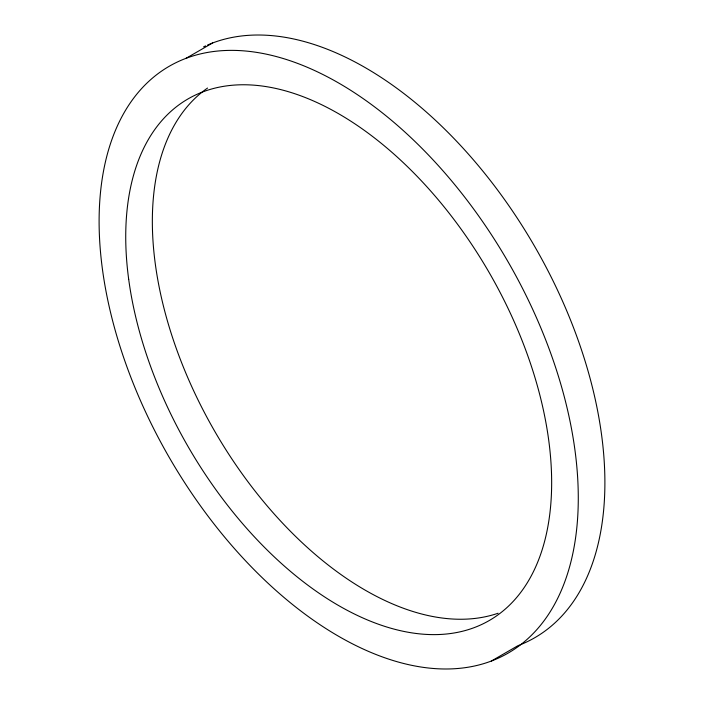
<?xml version="1.0" encoding="UTF-8"?>
<svg xmlns="http://www.w3.org/2000/svg" width="704" height="704" viewBox="0 0 704 704"><rect width="100%" height="100%" fill="white"/><g stroke="black" fill="none" stroke-linecap="round" stroke-linejoin="round"><path stroke-width="1.06" d="M186.023 58.335L212.643 42.962M491.357 661.038A338.818 195.615 60 0 0 422.268 148.667A338.818 195.615 60 0 0 102.45 269.35A338.818 195.615 60 0 0 491.357 661.038L517.977 645.665A338.818 195.615 60 0 0 547.826 270.486A338.818 195.615 60 0 0 207.601 45.003M203.641 46.807A338.818 195.615 60 0 1 205.612 45.892M498.089 613.237A301.171 173.888 60 0 1 210.03 422.963A301.171 173.888 60 0 1 207.539 88.053M128.7 279.391A301.171 173.888 60 0 0 474.39 627.554A301.171 173.888 60 0 0 412.975 172.11A301.171 173.888 60 0 0 128.7 279.391"/></g></svg>
